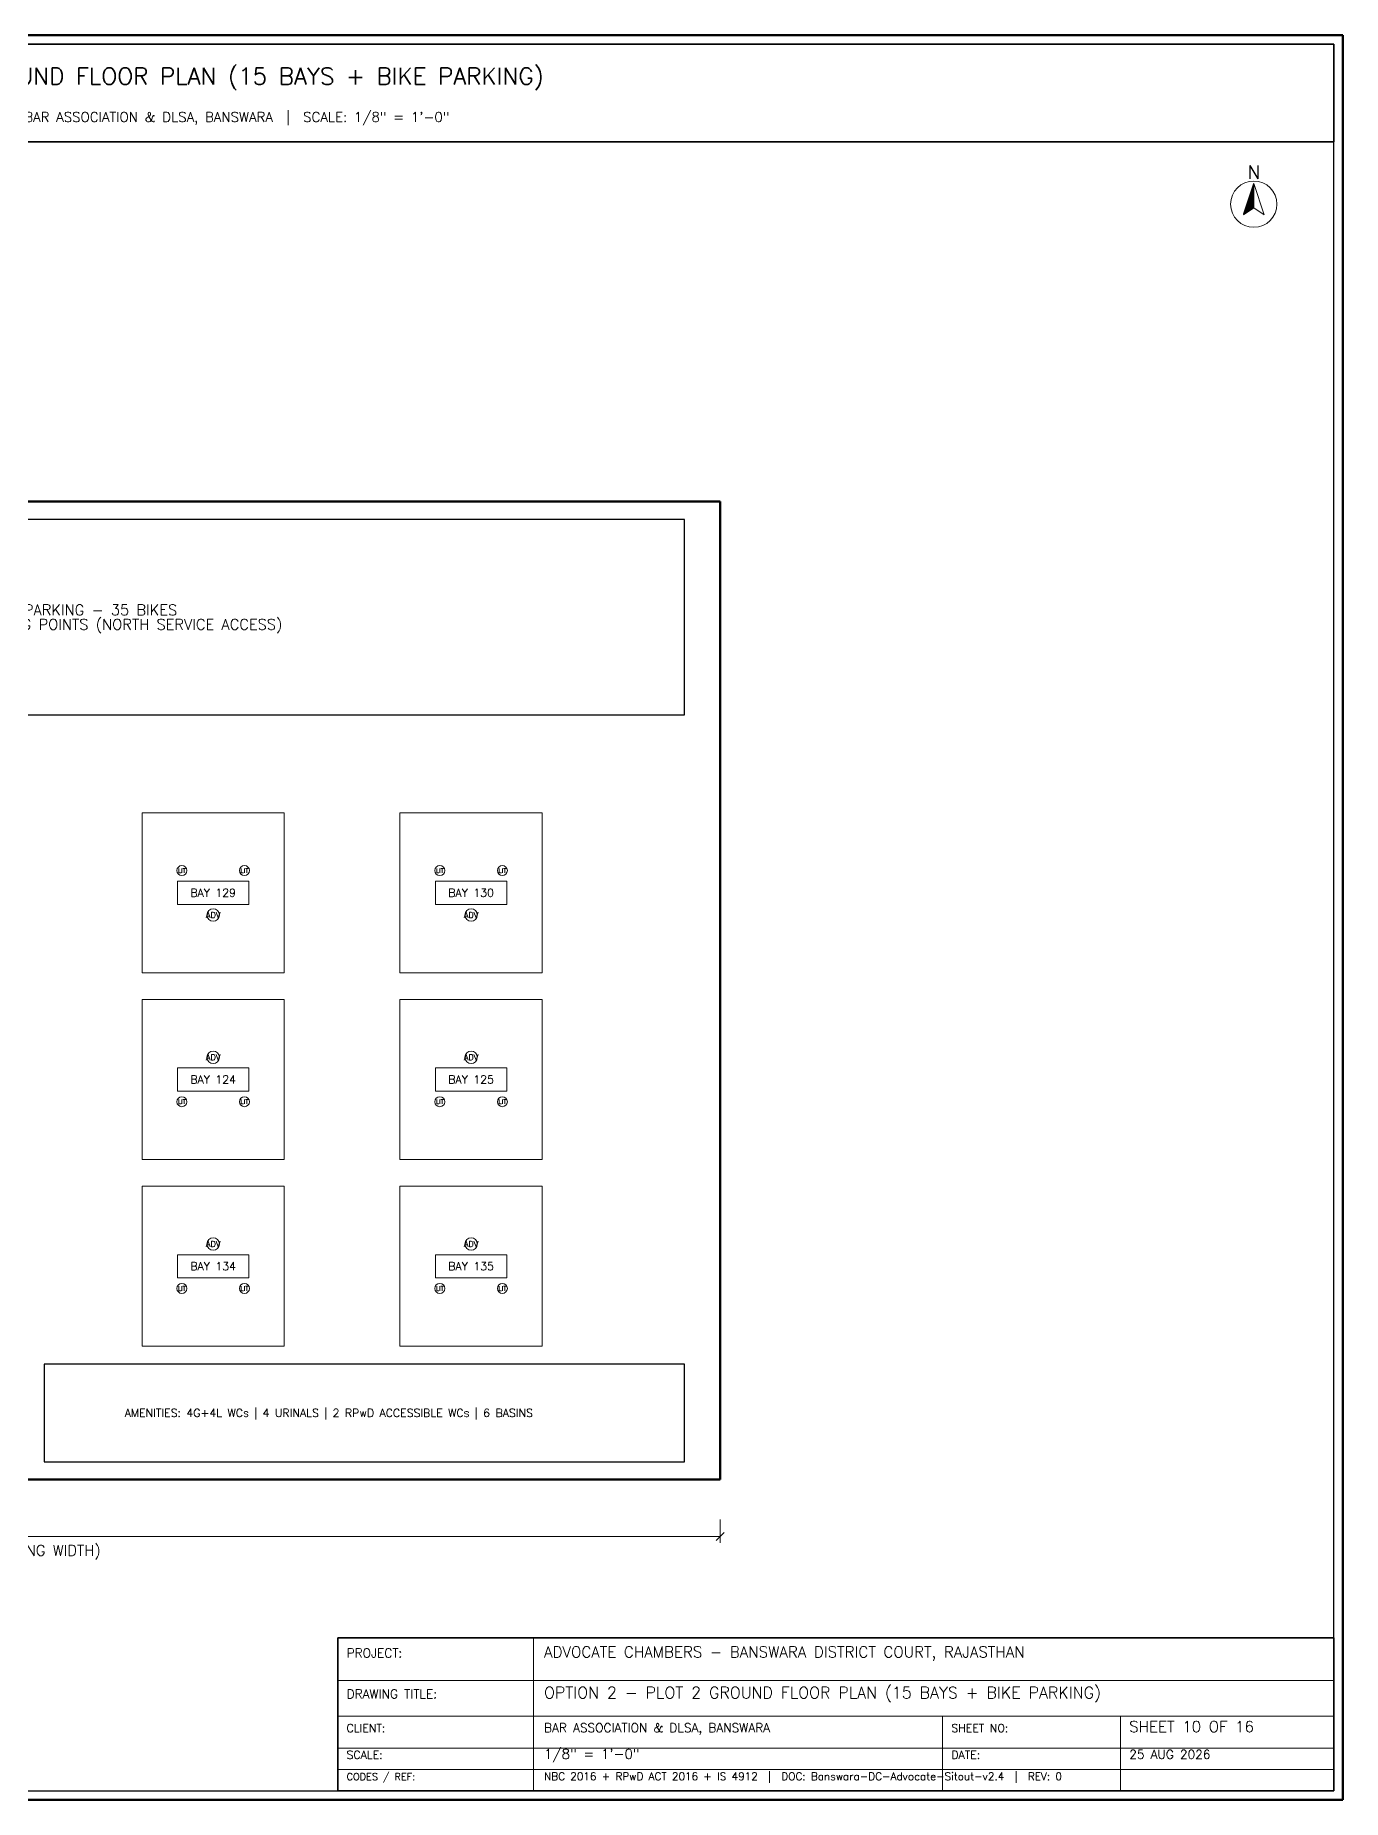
# Model space of a CAD drawing. Header units: inches. Extents: x 0 to 1800, y 0 to 1191.
# Drawn here: x 918 to 1800, y 0 to 1191 of the extents above; entities that cross this region are included whole.
import ezdxf
from ezdxf.enums import TextEntityAlignment as Align

# ---------------------------------------------------------------- set-up
doc = ezdxf.new("R2010")
doc.units = ezdxf.units.IN
doc.header["$MEASUREMENT"] = 0
for name, color, linetype in [('A-BAY', 3, 'Continuous'), ('A-DIM', 4, 'Continuous'), ('A-FURN', 1, 'Continuous'), ('A-JALI', 6, 'Continuous'), ('A-TEXT', 7, 'Continuous'), ('A-TEXT-TTL', 7, 'Continuous'), ('A-TTLB', 7, 'Continuous'), ('A-WALL', 7, 'Continuous')]:
    doc.layers.add(name, color=color, linetype=linetype)
doc.styles.add('SIMPLEX', font='simplex.shx')

msp = doc.modelspace()

# ---------------------------------------------------------------- hatches: boundary and pattern name
at = {"layer": 'A-TTLB'}
h = msp.add_hatch(dxfattribs=at)
h.set_pattern_fill('SOLID')
h.paths.add_polyline_path([(1740, 1090.7), (1733, 1069.6), (1740, 1074.3)])

# ---------------------------------------------------------------- linework, layer by layer
at = {"layer": 'A-BAY', "lineweight": 15}
for p, q in [((1086, 558), (1086, 666)), ((1260, 558), (1260, 666)), ((990, 558), (1086, 558)), ((1164, 558), (1260, 558)), ((1086, 432), (1086, 540)), ((1260, 432), (1260, 540)), ((990, 432), (1086, 432)), ((1164, 432), (1260, 432)), ((1086, 306), (1086, 414)), ((1260, 306), (1260, 414)), ((990, 306), (1086, 306)), ((1164, 306), (1260, 306))]:
    msp.add_line(p, q, dxfattribs=at)
at = {"layer": 'A-DIM', "lineweight": 30}
msp.add_line((1377.3, 174.9), (1382.7, 180.3), dxfattribs=at)
at = {"layer": 'A-DIM', "lineweight": 13}
msp.add_line((1380, 189), (1380, 173.4), dxfattribs=at)
at = {"layer": 'A-DIM', "lineweight": 18}
msp.add_line((420, 177.6), (1380, 177.6), dxfattribs=at)
at = {"layer": 'A-FURN', "lineweight": 30}
for p, q in [((1356, 864), (444, 864)), ((1356, 732), (1356, 864)), ((444, 732), (1356, 732))]:
    msp.add_line(p, q, dxfattribs=at)
at = {"layer": 'A-FURN', "lineweight": 20}
for p, q in [((1062, 619.8), (1014, 619.8)), ((1014, 619.8), (1014, 604.2)), ((1062, 604.2), (1062, 619.8)), ((1236, 619.8), (1188, 619.8)), ((1188, 619.8), (1188, 604.2)), ((1236, 604.2), (1236, 619.8)), ((1014, 604.2), (1062, 604.2)), ((1188, 604.2), (1236, 604.2)), ((1062, 493.8), (1014, 493.8)), ((1014, 493.8), (1014, 478.2)), ((1062, 478.2), (1062, 493.8)), ((1236, 493.8), (1188, 493.8)), ((1188, 493.8), (1188, 478.2)), ((1236, 478.2), (1236, 493.8)), ((1014, 478.2), (1062, 478.2)), ((1188, 478.2), (1236, 478.2)), ((1062, 367.8), (1014, 367.8)), ((1014, 367.8), (1014, 352.2)), ((1062, 352.2), (1062, 367.8)), ((1236, 367.8), (1188, 367.8)), ((1188, 367.8), (1188, 352.2)), ((1236, 352.2), (1236, 367.8)), ((1014, 352.2), (1062, 352.2)), ((1188, 352.2), (1236, 352.2))]:
    msp.add_line(p, q, dxfattribs=at)
at = {"layer": 'A-FURN'}
for p, q in [((1356, 294), (924, 294)), ((924, 294), (924, 228)), ((1356, 228), (1356, 294)), ((924, 228), (1356, 228))]:
    msp.add_line(p, q, dxfattribs=at)
at = {"layer": 'A-FURN', "lineweight": 15}
for centre in [(1016.9, 627), (1059.1, 627), (1190.9, 627), (1233.1, 627), (1016.9, 471), (1059.1, 471), (1190.9, 471), (1233.1, 471), (1016.9, 345), (1059.1, 345), (1190.9, 345), (1233.1, 345)]:
    msp.add_circle(centre, 3.36, dxfattribs=at)
at = {"layer": 'A-FURN', "lineweight": 18}
for centre in [(1038, 597), (1212, 597), (1038, 501), (1212, 501), (1038, 375), (1212, 375)]:
    msp.add_circle(centre, 4.2, dxfattribs=at)
at = {"layer": 'A-JALI', "lineweight": 20}
for p, q in [((990, 666), (1086, 666)), ((990, 558), (990, 666)), ((1164, 666), (1260, 666)), ((1164, 558), (1164, 666)), ((990, 540), (1086, 540)), ((990, 432), (990, 540)), ((1164, 540), (1260, 540)), ((1164, 432), (1164, 540)), ((990, 414), (1086, 414)), ((990, 306), (990, 414)), ((1164, 414), (1260, 414)), ((1164, 306), (1164, 414))]:
    msp.add_line(p, q, dxfattribs=at)
at = {"layer": 'A-TTLB', "lineweight": 50}
for p, q in [((1800, 1190.7), (0, 1190.7)), ((1800, 0), (1800, 1190.7)), ((0, 0), (1800, 0))]:
    msp.add_line(p, q, dxfattribs=at)
at = {"layer": 'A-TTLB', "lineweight": 25}
for p, q in [((1794, 1184.7), (6, 1184.7)), ((1794, 6), (1794, 1184.7)), ((6, 6), (1794, 6))]:
    msp.add_line(p, q, dxfattribs=at)
at = {"layer": 'A-TTLB', "lineweight": 35}
for p, q in [((1794, 1184.7), (6, 1184.7)), ((1794, 1118.7), (1794, 1184.7)), ((6, 1118.7), (1794, 1118.7)), ((1794, 109.2), (1122, 109.2)), ((1122, 109.2), (1122, 6)), ((1794, 6), (1794, 109.2)), ((1122, 6), (1794, 6))]:
    msp.add_line(p, q, dxfattribs=at)
at = {"layer": 'A-TTLB', "lineweight": 20}
for p, q in [((1740, 1090.7), (1747, 1069.6)), ((1747, 1069.6), (1740, 1074.3)), ((1254, 6), (1254, 109.2)), ((1122, 80.4), (1794, 80.4)), ((1122, 56.4), (1794, 56.4)), ((1530, 6), (1530, 56.4)), ((1650, 6), (1650, 56.4)), ((1122, 34.8), (1794, 34.8)), ((1122, 20.4), (1794, 20.4))]:
    msp.add_line(p, q, dxfattribs=at)
msp.add_circle((1740, 1076.7), 15.6, dxfattribs=at)
at = {"layer": 'A-WALL', "lineweight": 50}
for p, q in [((1380, 876), (420, 876)), ((1380, 216), (1380, 876)), ((420, 216), (1380, 216))]:
    msp.add_line(p, q, dxfattribs=at)

# ---------------------------------------------------------------- texts
at = {"layer": 'A-BAY', "style": 'SIMPLEX'}
for s, p in [('BAY 129', (1038, 612)), ('BAY 130', (1212, 612)), ('BAY 124', (1038, 486)), ('BAY 125', (1212, 486)), ('BAY 134', (1038, 360)), ('BAY 135', (1212, 360))]:
    msp.add_text(s, height=5.4, dxfattribs=at).set_placement(p, align=Align.MIDDLE_CENTER)
at = {"layer": 'A-DIM', "style": 'SIMPLEX'}
msp.add_text('60\'-0" (BUILDING WIDTH)', height=7.2, dxfattribs=at).set_placement((900, 171.8), align=Align.TOP_CENTER)
at = {"layer": 'A-FURN', "style": 'SIMPLEX'}
for s, height, p in [('LIT', 3, (1016.9, 627)), ('LIT', 3, (1059.1, 627)), ('LIT', 3, (1190.9, 627)), ('LIT', 3, (1233.1, 627)), ('ADV', 3.96, (1038, 597)), ('ADV', 3.96, (1212, 597)), ('ADV', 3.96, (1038, 501)), ('ADV', 3.96, (1212, 501)), ('LIT', 3, (1016.9, 471)), ('LIT', 3, (1059.1, 471)), ('LIT', 3, (1190.9, 471)), ('LIT', 3, (1233.1, 471)), ('ADV', 3.96, (1038, 375)), ('ADV', 3.96, (1212, 375)), ('LIT', 3, (1016.9, 345)), ('LIT', 3, (1059.1, 345)), ('LIT', 3, (1190.9, 345)), ('LIT', 3, (1233.1, 345)), ('AMENITIES: 4G+4L WCs | 4 URINALS | 2 RPwD ACCESSIBLE WCs | 6 BASINS', 5.4, (1116, 261))]:
    msp.add_text(s, height=height, dxfattribs=at).set_placement(p, align=Align.MIDDLE_CENTER)
at = {"layer": 'A-TEXT', "style": 'SIMPLEX'}
for s, height, p in [('BAR ASSOCIATION & DLSA, BANSWARA', 6, (1261.2, 45.6)), ('1/8" = 1\'-0"', 6.6, (1261.2, 27.6)), ('25 AUG 2026', 6, (1656, 27.6)), ('NBC 2016 + RPwD ACT 2016 + IS 4912  |  DOC: Banswara-DC-Advocate-Sitout-v2.4  |  REV: 0', 5.16, (1261.2, 13.2))]:
    msp.add_text(s, height=height, dxfattribs=at).set_placement(p)
at = {"layer": 'A-TEXT-TTL', "style": 'SIMPLEX'}
for s, height, p in [('SHEET 10 OF 16  -  OPTION 2 - PLOT 2 GROUND FLOOR PLAN (15 BAYS + BIKE PARKING)', 11.4, (900, 1163.1)), ('ADVOCATE CHAMBERS - BANSWARA DISTRICT COURT, RAJASTHAN  |  BAR ASSOCIATION & DLSA, BANSWARA  |  SCALE: 1/8" = 1\'-0"', 6.6, (900, 1135.5)), ('N', 9, (1740, 1098.3)), ('2 ROWS STEEL RACKS + 2 EV CHARGING POINTS (NORTH SERVICE ACCESS)', 7.2, (900, 793.1)), ('COVERED TWO-WHEELER PARKING - 35 BIKES', 7.2, (900, 802.9))]:
    msp.add_text(s, height=height, dxfattribs=at).set_placement(p, align=Align.MIDDLE_CENTER)
for s, height, p in [('PROJECT:', 6, (1128, 96)), ('ADVOCATE CHAMBERS - BANSWARA DISTRICT COURT, RAJASTHAN', 7.44, (1261.2, 96)), ('DRAWING TITLE:', 6, (1128, 68.4)), ('OPTION 2 - PLOT 2 GROUND FLOOR PLAN (15 BAYS + BIKE PARKING)', 7.8, (1261.2, 68.4)), ('CLIENT:', 5.4, (1128, 45.6)), ('SHEET NO:', 5.4, (1536, 45.6)), ('SHEET 10 OF 16', 7.44, (1656, 45.6)), ('SCALE:', 5.4, (1128, 27.6)), ('DATE:', 5.4, (1536, 27.6)), ('CODES / REF:', 4.8, (1128, 13.2))]:
    msp.add_text(s, height=height, dxfattribs=at).set_placement(p)

doc.saveas('drawing.dxf')
